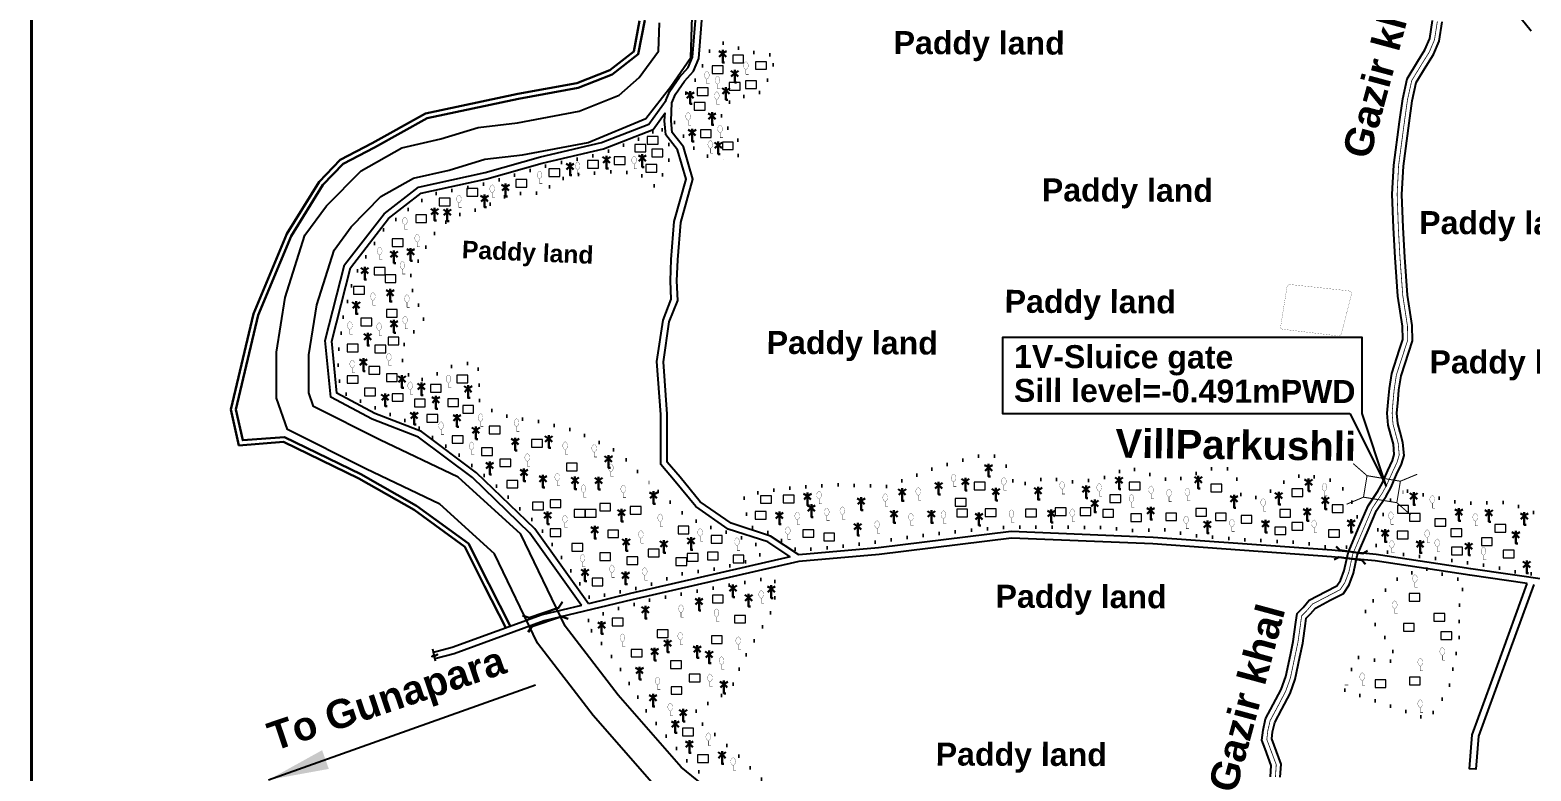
# Model space of a CAD drawing. Header units: millimetres. Extents: x 103 to 33048, y -150542 to -48.
# Drawn here: x 28822 to 30684, y -84038 to -83119 of the extents above; entities that cross this region are included whole.
import ezdxf

# ---------------------------------------------------------------- set-up
doc = ezdxf.new("R2010")
doc.units = ezdxf.units.MM
doc.header["$MEASUREMENT"] = 0
for name, pattern in [('CENTERX2', [4, 2.5, -0.5, 0.5, -0.5]), ('DOT2', [0.125, 0, -0.125]), ('PHANTOM2', [1.25, 0.625, -0.125, 0.125, -0.125, 0.125, -0.125])]:
    doc.linetypes.add(name, pattern=pattern)
for name, color, linetype in [('boundary', 7, 'Continuous'), ('Earthen Emb', 42, 'Continuous'), ('Home Stead', 151, 'Continuous'), ('Khal', 4, 'Continuous'), ('TEXT', 5, 'Continuous'), ('Trees', 77, 'Continuous')]:
    doc.layers.add(name, color=color, linetype=linetype)
for name, color, linetype, lineweight in [('Bridge or Culvert', 7, 'Continuous', 25), ('Existing Str', 7, 'PHANTOM2', 35), ('HOUSE', 144, 'Continuous', 18), ('Pond or Ditch', 7, 'Continuous', 9), ('PUCCA ROAD', 1, 'Continuous', 30)]:
    doc.layers.add(name, color=color, linetype=linetype, lineweight=lineweight)
doc.styles.get("Standard").update_dxf_attribs({"font": 'arial.ttf'})
doc.styles.add('sum', font='arialbd.ttf')
doc.dimstyles.get("Standard").update_dxf_attribs({"dimtxt": 0.18, "dimasz": 0.18, "dimexe": 0.18, "dimexo": 0.0625, "dimgap": 0.09, "dimtad": 0, "dimtih": 1, "dimtoh": 1, "dimdec": 4, "dimzin": 0, "dimdsep": 46, "dimtxsty": 'Standard', "dimblk": 'DATUMBLANK', "dimcen": 0.09, "dimadec": 0, "dimazin": 0, "dimtfac": 1, "dimtdec": 4, "dimtofl": 0, "dimtmove": 0, "dimatfit": 3, "dimfxl": 1, "dimtolj": 1, "dimtzin": 0, "dimarcsym": 0})

# ---------------------------------------------------------------- blocks, each defined once
blk = doc.blocks.new('A$C7FEE66E4')
at = {"layer": 'Trees', "linetype": 'Continuous', "const_width": 0.000142}
blk.add_lwpolyline([(0, 0.00001, 0.606435), (0, 0.00493, 0.606435)], format="xyb", close=True, dxfattribs=at)
at = {"layer": 'Trees', "linetype": 'Continuous', "const_width": 0.000252}
for points in [[(0, 0.00001), (0, -0.00287)], [(0, -0.00287), (0.00172, -0.00287)]]:
    blk.add_lwpolyline(points, dxfattribs=at)
blk = doc.blocks.new('A$C01DB3217')
at = {"layer": 'Trees', "color": 1, "lineweight": 30}
blk.add_lwpolyline([(0, 0.0028), (0, -0.0071), (0.0015, -0.0071)], dxfattribs=at)
for centre, start, end in [((-0.012, -0.0154), 41.2491, 62.6782), ((0.012, -0.0154), 117.3218, 138.7509)]:
    blk.add_arc(centre, 0.0195, start, end, dxfattribs=at)
blk = doc.blocks.new('A$C3B865840')
at = {"layer": 'Bridge or Culvert', "color": 7, "linetype": 'Continuous', "lineweight": 30}
for points in [[(0, 43.6), (13.8, 33.1), (91.3, 33.3), (105, 44.2)], [(0.2, 0), (13.9, 10.6), (91.4, 10.9), (105.2, 0.2)]]:
    blk.add_lwpolyline(points, dxfattribs=at)
blk = doc.blocks.new('A$C3E516E70')
at = {"layer": 'Existing Str', "linetype": 'Continuous', "const_width": 1.25}
for points in [[(0.3, 51.6), (19.6, 39.6), (61.5, 39.6), (80.8, 51.6)], [(19.6, 12.6), (19.6, 39.6)], [(61.5, 12.6), (61.5, 39.6)], [(0.3, 0.5), (19.6, 12.6), (61.5, 12.6), (80.8, 0.5)]]:
    blk.add_lwpolyline(points, dxfattribs=at)
blk = doc.blocks.new('_DatumBlank')
at = {"color": 0, "linetype": 'ByBlock', "lineweight": -2}
for p, q in [((0, 0.577), (-1, 0)), ((0, -0.577), (0, 0.577)), ((-1, 0), (0, -0.577))]:
    blk.add_line(p, q, dxfattribs=at)

msp = doc.modelspace()

# ---------------------------------------------------------------- linework, layer by layer
at = {"layer": 'boundary', "color": 0, "const_width": 3.85}
msp.add_lwpolyline([(28824.3, -82121.1), (33046.2, -82121.1), (33046.2, -85130.6), (28824.3, -85130.6), (28824.3, -82121.1)], dxfattribs=at)
at = {"layer": 'Earthen Emb', "lineweight": 30}
for points in [[(29412.3, -83860.7), (29386.1, -83808.8), (29361.4, -83759.8), (29298.6, -83714.1), (29230, -83675), (29136.9, -83629.8), (29081.5, -83634.1), (29071.5, -83589.7), (29099.6, -83470.8), (29140.7, -83371.5), (29180.9, -83307.2), (29207, -83279.6), (29246.6, -83259.2), (29312.9, -83222.3), (29427.1, -83197.9), (29500.4, -83184.4), (29541.3, -83168.4), (29571, -83145.1), (29578.2, -83107.4)], [(29412.3, -83860.7), (29386.1, -83808.8), (29361.4, -83759.8), (29298.6, -83714.1), (29230, -83675), (29136.9, -83629.8), (29081.5, -83634.1), (29071.5, -83589.7), (29099.6, -83470.8), (29140.7, -83371.5), (29180.9, -83307.2), (29207, -83279.6), (29246.6, -83259.2), (29312.9, -83222.3), (29427.1, -83197.9), (29500.4, -83184.4), (29541.3, -83168.4), (29571, -83145.1), (29578.2, -83107.4)], [(29418, -83858.7), (29391.5, -83806.1), (29366.1, -83755.8), (29301.8, -83709.1), (29232.8, -83669.7), (29138.1, -83623.7), (29086.2, -83627.7), (29077.6, -83589.7), (29105.4, -83472.6), (29146.1, -83374.3), (29185.6, -83310.9), (29210.7, -83284.5), (29249.4, -83264.5), (29315, -83228), (29428.3, -83203.8), (29502, -83190.2), (29544.3, -83173.7), (29576.5, -83148.5), (29584.6, -83106.2)]]:
    msp.add_lwpolyline(points, dxfattribs=at)
at = {"layer": 'Home Stead', "color": 7, "linetype": 'DOT2', "lineweight": 50, "ltscale": 159.474072, "flags": 128}
for points in [[(29621.5, -83233.5), (29640.1, -83261.4), (29659.1, -83274.7), (29682.2, -83278.7), (29699.9, -83276.5), (29703, -83262.5), (29697.7, -83248.3), (29678, -83232.4), (29681, -83219.1), (29692.9, -83204.4), (29731.4, -83195.3), (29740.5, -83171), (29747.8, -83150.6), (29716.1, -83146.1), (29681, -83134.7), (29665.1, -83144.4), (29648.3, -83179.4), (29633.5, -83199.9), (29621.5, -83233.5)], [(29601.2, -83691.2), (29634.3, -83720.5), (29660.4, -83734.6), (29680.2, -83739.7), (29697.3, -83746), (29716.9, -83753.1), (29732.6, -83764), (29725.9, -83771.4), (29707.7, -83779.7), (29668.8, -83788.1), (29630.3, -83793.6), (29604.8, -83802.1), (29581.9, -83809.9), (29553.4, -83815.8), (29516.9, -83824), (29497.6, -83796.4), (29474.3, -83763.3), (29451.8, -83732.3), (29432, -83715), (29409.5, -83692.6), (29382.9, -83669.2), (29345.8, -83639.4), (29333.6, -83632.8), (29298.7, -83608.1), (29268.5, -83595.6), (29235.3, -83580.9), (29211.4, -83569.2), (29207, -83565.1), (29205, -83539.3), (29203.5, -83527.2), (29211.1, -83473.1), (29221.1, -83436.3), (29230.4, -83412.8), (29260.9, -83366.1), (29293.7, -83339.5), (29319, -83322.9), (29388.6, -83309.3), (29457.6, -83288.3), (29503.7, -83278.2), (29532.5, -83271.9), (29577.9, -83253.8), (29599.2, -83242.6), (29603.7, -83236.1), (29615.6, -83263.5), (29617.1, -83274.3), (29609, -83293.5), (29598.7, -83313.6), (29585.4, -83305.8), (29579.5, -83297.4), (29548.4, -83294), (29510.7, -83297), (29492, -83298.9), (29476.3, -83306.6), (29469.4, -83310.2), (29459.5, -83321.6), (29437.6, -83320.1), (29412, -83325), (29386, -83338.6), (29349.6, -83349.3), (29330.1, -83362.5), (29318.1, -83378.9), (29306.8, -83400.2), (29291.7, -83428.5), (29301.1, -83454.9), (29312.5, -83474.4), (29296.7, -83495.1), (29286.7, -83506.4), (29283.5, -83523.7), (29285.4, -83538.1), (29293.6, -83549.4), (29299.9, -83553.8), (29307.4, -83552.6), (29317.5, -83550.1), (29344.5, -83536.2), (29375.3, -83530.6), (29380.4, -83547.5), (29377.9, -83576.4), (29387.3, -83587.1), (29403.6, -83594.7), (29425, -83601.6), (29442, -83601.6), (29497, -83615.6), (29537.2, -83635.1), (29554.8, -83644.5), (29573.1, -83664), (29601.2, -83691.2)], [(30530.5, -83690.8), (30597.2, -83706), (30655.6, -83704.8), (30692.2, -83719.6), (30716.6, -83737.5), (30739.7, -83744), (30757.7, -83748.5), (30766.1, -83737.5), (30769.9, -83709.3), (30768.6, -83674), (30762.2, -83645.5), (30755.8, -83594.8), (30766.1, -83587.1), (30786.7, -83580), (30796.9, -83569.8), (30775.7, -83546.7), (30783.4, -83530.6), (30823.3, -83520.8), (30828.4, -83506.7), (30823.9, -83482.9), (30809.8, -83466.2), (30784.7, -83456.6), (30756.3, -83445.7), (30764.2, -83394.1), (30773.2, -83374.9), (30789.2, -83355), (30781.5, -83333.8), (30764.1, -83323.9), (30733.9, -83309.1), (30712.1, -83296.9), (30716.6, -83271.3), (30723.6, -83248.6), (30741.1, -83249.4), (30757.4, -83272.5), (30777.9, -83296.9), (30800.1, -83328.1), (30811, -83352.6), (30800.8, -83372.8), (30791.6, -83385.6), (30791.6, -83405), (30796.7, -83423.7), (30816.2, -83446.4), (30832.7, -83464.6), (30836.8, -83466.2), (30841.7, -83476.3), (30843.6, -83506.5), (30843.1, -83546.3), (30842.9, -83599.4), (30841.1, -83658.3), (30833.8, -83672.6), (30820.2, -83723.4), (30813.3, -83760.2), (30811.7, -83777), (30809.8, -83787.3), (30813.6, -83800.6), (30820, -83810.2), (30827.3, -83818.6), (30830.1, -83822.7), (30823.7, -83826.6), (30787.1, -83815.8), (30735.2, -83804), (30694, -83795), (30662.5, -83790.6), (30639, -83785), (30582.1, -83776.3), (30529.5, -83770), (30492.4, -83764.9), (30490.9, -83749.2), (30497.2, -83725.5), (30506.1, -83709.2), (30512.6, -83695.5), (30530.5, -83690.8)], [(30454.8, -83760.5), (30460.6, -83741.6), (30468.8, -83720.4), (30465, -83710.4), (30453, -83691), (30442.1, -83678.8), (30401.2, -83670), (30379.4, -83678.4), (30352, -83696.5), (30334.3, -83700.3), (30322.1, -83694), (30318.3, -83673.8), (30314.1, -83663.7), (30289.3, -83662.4), (30238.2, -83678.6), (30184.4, -83661.8), (30152.1, -83675.2), (30119.1, -83679.9), (30082.7, -83674.5), (30043.7, -83684.6), (30033.6, -83661.1), (30022.2, -83647.6), (29995.3, -83647.6), (29944.5, -83662.1), (29885.6, -83685.1), (29859.2, -83684.2), (29822.2, -83683.1), (29768.4, -83686.8), (29732.5, -83691), (29707.5, -83697.7), (29710.9, -83720.3), (29711.8, -83729.5), (29713.4, -83734), (29725.5, -83739.1), (29742, -83743.6), (29763.9, -83758.8), (29774.3, -83764.6), (29838.3, -83758.5), (29914.2, -83747.9), (29970.8, -83741.1), (30031.2, -83735.8), (30066.6, -83735.5), (30157.6, -83736), (30192.9, -83740.2), (30226.8, -83738.1), (30263.6, -83745.9), (30323.5, -83751), (30404.4, -83755.2), (30420.5, -83759.9), (30454.8, -83760.5)], [(30452.6, -83937.7), (30556.2, -83974), (30581.6, -83936.8), (30594.3, -83875.1), (30595.2, -83825.2), (30601.8, -83802.9), (30549.2, -83786.2), (30516.1, -83801), (30498.9, -83818.3), (30475.9, -83836.8), (30509.7, -83882.1), (30516.1, -83902.6), (30484.2, -83900), (30466.3, -83896.8), (30452.6, -83937.7)], [(29518.7, -83864.3), (29549.4, -83903.9), (29587.6, -83965.2), (29634.4, -84023.5), (29671.4, -84057.6), (29703.1, -84081.1), (29743.1, -84116.6), (29750.8, -84109.8), (29752.2, -84087.2), (29750.5, -84069.9), (29698.3, -84016.7), (29668.9, -83990.7), (29648.2, -83973.4), (29648.2, -83959.6), (29672.4, -83951), (29693.1, -83932.8), (29707, -83900), (29745.9, -83832.3), (29746.1, -83800.7), (29728.4, -83800.7), (29650.5, -83814.7), (29595.7, -83825), (29547.6, -83837.8), (29523.8, -83846.3), (29508.6, -83854.9), (29518.7, -83864.3)]]:
    msp.add_lwpolyline(points, dxfattribs=at)
at = {"layer": 'HOUSE'}
for points in [[(29693.8, -83159.2), (29707.3, -83159.2), (29707.3, -83149.8), (29693.8, -83149.8), (29693.8, -83159.2)], [(29668.3, -83172.4), (29681.8, -83172.4), (29681.8, -83162.9), (29668.3, -83162.9), (29668.3, -83172.4)], [(29722.1, -83167.3), (29735.6, -83167.3), (29735.6, -83157.9), (29722.1, -83157.9), (29722.1, -83167.3)], [(29649.7, -83199.8), (29663.2, -83199.8), (29663.2, -83190.3), (29649.7, -83190.3), (29649.7, -83199.8)], [(29689.5, -83193.2), (29703, -83193.2), (29703, -83183.8), (29689.5, -83183.8), (29689.5, -83193.2)], [(29709.7, -83191.2), (29723.2, -83191.2), (29723.2, -83181.7), (29709.7, -83181.7), (29709.7, -83191.2)], [(29646.1, -83218.1), (29659.6, -83218.1), (29659.6, -83208.6), (29646.1, -83208.6), (29646.1, -83218.1)], [(29653.6, -83252.1), (29667.1, -83252.1), (29667.1, -83242.6), (29653.6, -83242.6), (29653.6, -83252.1)], [(29572.3, -83269.9), (29585.8, -83269.9), (29585.8, -83260.5), (29572.3, -83260.5), (29572.3, -83269.9)], [(29587.8, -83260.1), (29601.3, -83260.1), (29601.3, -83250.7), (29587.8, -83250.7), (29587.8, -83260.1)], [(29593.4, -83275.9), (29606.9, -83275.9), (29606.9, -83266.4), (29593.4, -83266.4), (29593.4, -83275.9)], [(29680.9, -83267), (29694.4, -83267), (29694.4, -83257.6), (29680.9, -83257.6), (29680.9, -83267)], [(29513.6, -83289.9), (29527.1, -83289.9), (29527.1, -83280.4), (29513.6, -83280.4), (29513.6, -83289.9)], [(29546.7, -83285.4), (29560.2, -83285.4), (29560.2, -83275.9), (29546.7, -83275.9), (29546.7, -83285.4)], [(29586, -83294.9), (29599.5, -83294.9), (29599.5, -83285.5), (29586, -83285.5), (29586, -83294.9)], [(29424.8, -83313.7), (29438.3, -83313.7), (29438.3, -83304.3), (29424.8, -83304.3), (29424.8, -83313.7)], [(29465.7, -83300.3), (29479.2, -83300.3), (29479.2, -83290.8), (29465.7, -83290.8), (29465.7, -83300.3)], [(29364.1, -83324.7), (29377.6, -83324.7), (29377.6, -83315.3), (29364.1, -83315.3), (29364.1, -83324.7)], [(29329.8, -83336.8), (29343.3, -83336.8), (29343.3, -83327.4), (29329.8, -83327.4), (29329.8, -83336.8)], [(29300.7, -83357.5), (29314.2, -83357.5), (29314.2, -83348.1), (29300.7, -83348.1), (29300.7, -83357.5)], [(29271.5, -83387.3), (29285, -83387.3), (29285, -83377.9), (29271.5, -83377.9), (29271.5, -83387.3)], [(29249.1, -83422.6), (29262.6, -83422.6), (29262.6, -83413.2), (29249.1, -83413.2), (29249.1, -83422.6)], [(29262.6, -83432.1), (29276.1, -83432.1), (29276.1, -83422.6), (29262.6, -83422.6), (29262.6, -83432.1)], [(29223.7, -83446.4), (29237.2, -83446.4), (29237.2, -83437), (29223.7, -83437), (29223.7, -83446.4)], [(29264.3, -83474.9), (29277.8, -83474.9), (29277.8, -83465.5), (29264.3, -83465.5), (29264.3, -83474.9)], [(29232.6, -83485.9), (29246.1, -83485.9), (29246.1, -83476.4), (29232.6, -83476.4), (29232.6, -83485.9)], [(29215.7, -83518), (29229.2, -83518), (29229.2, -83508.5), (29215.7, -83508.5), (29215.7, -83518)], [(29249.9, -83519.3), (29263.4, -83519.3), (29263.4, -83509.8), (29249.9, -83509.8), (29249.9, -83519.3)], [(29266.4, -83509.1), (29279.9, -83509.1), (29279.9, -83499.7), (29266.4, -83499.7), (29266.4, -83509.1)], [(29215.7, -83557), (29229.2, -83557), (29229.2, -83547.6), (29215.7, -83547.6), (29215.7, -83557)], [(29242.7, -83545.6), (29256.2, -83545.6), (29256.2, -83536.2), (29242.7, -83536.2), (29242.7, -83545.6)], [(29264.3, -83554.9), (29277.8, -83554.9), (29277.8, -83545.4), (29264.3, -83545.4), (29264.3, -83554.9)], [(29351.8, -83556.6), (29365.3, -83556.6), (29365.3, -83547.1), (29351.8, -83547.1), (29351.8, -83556.6)], [(29237.2, -83572.6), (29250.7, -83572.6), (29250.7, -83563.2), (29237.2, -83563.2), (29237.2, -83572.6)], [(29318.8, -83568), (29332.3, -83568), (29332.3, -83558.5), (29318.8, -83558.5), (29318.8, -83568)], [(29271.5, -83579.4), (29285, -83579.4), (29285, -83569.9), (29271.5, -83569.9), (29271.5, -83579.4)], [(29299, -83586.2), (29312.5, -83586.2), (29312.5, -83576.7), (29299, -83576.7), (29299, -83586.2)], [(29340.4, -83585.7), (29353.9, -83585.7), (29353.9, -83576.3), (29340.4, -83576.3), (29340.4, -83585.7)], [(29359, -83594.2), (29372.5, -83594.2), (29372.5, -83584.7), (29359, -83584.7), (29359, -83594.2)], [(29314.6, -83605.2), (29328.1, -83605.2), (29328.1, -83595.7), (29314.6, -83595.7), (29314.6, -83605.2)], [(29345.9, -83631.5), (29359.4, -83631.5), (29359.4, -83622.1), (29345.9, -83622.1), (29345.9, -83631.5)], [(29391.8, -83619.7), (29405.3, -83619.7), (29405.3, -83610.3), (29391.8, -83610.3), (29391.8, -83619.7)], [(29382.3, -83646.7), (29395.8, -83646.7), (29395.8, -83637.2), (29382.3, -83637.2), (29382.3, -83646.7)], [(29444.4, -83636.3), (29457.9, -83636.3), (29457.9, -83626.8), (29444.4, -83626.8), (29444.4, -83636.3)], [(29405.1, -83660.4), (29418.6, -83660.4), (29418.6, -83651), (29405.1, -83651), (29405.1, -83660.4)], [(29487.5, -83665.6), (29501, -83665.6), (29501, -83656.2), (29487.5, -83656.2), (29487.5, -83665.6)], [(29413.6, -83686.9), (29427.1, -83686.9), (29427.1, -83677.5), (29413.6, -83677.5), (29413.6, -83686.9)], [(29728.3, -83705.9), (29741.8, -83705.9), (29741.8, -83696.5), (29728.3, -83696.5), (29728.3, -83705.9)], [(29756.4, -83705.5), (29769.9, -83705.5), (29769.9, -83696), (29756.4, -83696), (29756.4, -83705.5)], [(29993.1, -83689.1), (30006.6, -83689.1), (30006.6, -83679.6), (29993.1, -83679.6), (29993.1, -83689.1)], [(30161.5, -83705), (30175, -83705), (30175, -83695.6), (30161.5, -83695.6), (30161.5, -83705)], [(30185.5, -83689.1), (30199, -83689.1), (30199, -83679.6), (30185.5, -83679.6), (30185.5, -83689.1)], [(30286.6, -83691.8), (30300.1, -83691.8), (30300.1, -83682.4), (30286.6, -83682.4), (30286.6, -83691.8)], [(30387, -83697.5), (30400.5, -83697.5), (30400.5, -83688), (30387, -83688), (30387, -83697.5)], [(29445.4, -83714.1), (29458.9, -83714.1), (29458.9, -83704.6), (29445.4, -83704.6), (29445.4, -83714.1)], [(29467.2, -83711.2), (29480.7, -83711.2), (29480.7, -83701.8), (29467.2, -83701.8), (29467.2, -83711.2)], [(29497.3, -83723.1), (29510.8, -83723.1), (29510.8, -83713.6), (29497.3, -83713.6), (29497.3, -83723.1)], [(29510.8, -83723.1), (29524.3, -83723.1), (29524.3, -83713.6), (29510.8, -83713.6), (29510.8, -83723.1)], [(29528.8, -83715.5), (29542.3, -83715.5), (29542.3, -83706), (29528.8, -83706), (29528.8, -83715.5)], [(29566.7, -83719.3), (29580.2, -83719.3), (29580.2, -83709.8), (29566.7, -83709.8), (29566.7, -83719.3)], [(29969.7, -83709.7), (29983.2, -83709.7), (29983.2, -83700.2), (29969.7, -83700.2), (29969.7, -83709.7)], [(29971.5, -83722.8), (29985, -83722.8), (29985, -83713.4), (29971.5, -83713.4), (29971.5, -83722.8)], [(30006.7, -83722.4), (30020.2, -83722.4), (30020.2, -83712.9), (30006.7, -83712.9), (30006.7, -83722.4)], [(30056.9, -83722.8), (30070.4, -83722.8), (30070.4, -83713.4), (30056.9, -83713.4), (30056.9, -83722.8)], [(30093.5, -83721), (30107, -83721), (30107, -83711.5), (30093.5, -83711.5), (30093.5, -83721)], [(30124.4, -83721), (30137.9, -83721), (30137.9, -83711.5), (30124.4, -83711.5), (30124.4, -83721)], [(30152.6, -83723.3), (30166.1, -83723.3), (30166.1, -83713.8), (30152.6, -83713.8), (30152.6, -83723.3)], [(30267.8, -83721.9), (30281.3, -83721.9), (30281.3, -83712.4), (30267.8, -83712.4), (30267.8, -83721.9)], [(30372, -83723.3), (30385.5, -83723.3), (30385.5, -83713.8), (30372, -83713.8), (30372, -83723.3)], [(30437.2, -83717.2), (30450.7, -83717.2), (30450.7, -83707.7), (30437.2, -83707.7), (30437.2, -83717.2)], [(30518, -83718.2), (30531.5, -83718.2), (30531.5, -83708.8), (30518, -83708.8), (30518, -83718.2)], [(29626, -83743.8), (29639.5, -83743.8), (29639.5, -83734.4), (29626, -83734.4), (29626, -83743.8)], [(29721.7, -83725.6), (29735.2, -83725.6), (29735.2, -83716.2), (29721.7, -83716.2), (29721.7, -83725.6)], [(30187.3, -83728.5), (30200.8, -83728.5), (30200.8, -83719), (30187.3, -83719), (30187.3, -83728.5)], [(30230.7, -83727.5), (30244.2, -83727.5), (30244.2, -83718), (30230.7, -83718), (30230.7, -83727.5)], [(30292.2, -83727.5), (30305.7, -83727.5), (30305.7, -83718), (30292.2, -83718), (30292.2, -83727.5)], [(30324.1, -83730.8), (30337.6, -83730.8), (30337.6, -83721.3), (30324.1, -83721.3), (30324.1, -83730.8)], [(30387, -83739.2), (30400.5, -83739.2), (30400.5, -83729.8), (30387, -83729.8), (30387, -83739.2)], [(30532.8, -83728.2), (30546.3, -83728.2), (30546.3, -83718.7), (30532.8, -83718.7), (30532.8, -83728.2)], [(30564.4, -83734.5), (30577.9, -83734.5), (30577.9, -83725.1), (30564.4, -83725.1), (30564.4, -83734.5)], [(30638.8, -83741.7), (30652.3, -83741.7), (30652.3, -83732.2), (30638.8, -83732.2), (30638.8, -83741.7)], [(29467.2, -83747.2), (29480.7, -83747.2), (29480.7, -83737.8), (29467.2, -83737.8), (29467.2, -83747.2)], [(29538.8, -83748.6), (29552.3, -83748.6), (29552.3, -83739.2), (29538.8, -83739.2), (29538.8, -83748.6)], [(29667.1, -83755.5), (29680.6, -83755.5), (29680.6, -83746), (29667.1, -83746), (29667.1, -83755.5)], [(29780.8, -83748.1), (29794.3, -83748.1), (29794.3, -83738.7), (29780.8, -83738.7), (29780.8, -83748.1)], [(29806.6, -83752.4), (29820.1, -83752.4), (29820.1, -83742.9), (29806.6, -83742.9), (29806.6, -83752.4)], [(30365.9, -83744.8), (30379.4, -83744.8), (30379.4, -83735.4), (30365.9, -83735.4), (30365.9, -83744.8)], [(30432.5, -83748.1), (30446, -83748.1), (30446, -83738.7), (30432.5, -83738.7), (30432.5, -83748.1)], [(30517.6, -83750), (30531.1, -83750), (30531.1, -83740.6), (30517.6, -83740.6), (30517.6, -83750)], [(30584.3, -83747.3), (30597.8, -83747.3), (30597.8, -83737.8), (30584.3, -83737.8), (30584.3, -83747.3)], [(30622.1, -83758.4), (30635.6, -83758.4), (30635.6, -83748.9), (30622.1, -83748.9), (30622.1, -83758.4)], [(29494.2, -83765.2), (29507.7, -83765.2), (29507.7, -83755.7), (29494.2, -83755.7), (29494.2, -83765.2)], [(29528.8, -83777), (29542.3, -83777), (29542.3, -83767.6), (29528.8, -83767.6), (29528.8, -83777)], [(29589, -83772.3), (29602.5, -83772.3), (29602.5, -83762.8), (29589, -83762.8), (29589, -83772.3)], [(29637.3, -83777.9), (29650.8, -83777.9), (29650.8, -83768.4), (29637.3, -83768.4), (29637.3, -83777.9)], [(29662.3, -83776), (29675.8, -83776), (29675.8, -83766.6), (29662.3, -83766.6), (29662.3, -83776)], [(29694.2, -83779.7), (29707.7, -83779.7), (29707.7, -83770.3), (29694.2, -83770.3), (29694.2, -83779.7)], [(30585.1, -83769.9), (30598.6, -83769.9), (30598.6, -83760.5), (30585.1, -83760.5), (30585.1, -83769.9)], [(30649.2, -83773.5), (30662.7, -83773.5), (30662.7, -83764), (30649.2, -83764), (30649.2, -83773.5)], [(29562.4, -83781.8), (29575.9, -83781.8), (29575.9, -83772.3), (29562.4, -83772.3), (29562.4, -83781.8)], [(29623.2, -83783.3), (29636.7, -83783.3), (29636.7, -83773.8), (29623.2, -83773.8), (29623.2, -83783.3)], [(29519.3, -83808.3), (29532.8, -83808.3), (29532.8, -83798.8), (29519.3, -83798.8), (29519.3, -83808.3)], [(29668.5, -83829.5), (29682, -83829.5), (29682, -83820.1), (29668.5, -83820.1), (29668.5, -83829.5)], [(30532.4, -83827.4), (30545.9, -83827.4), (30545.9, -83817.9), (30532.4, -83817.9), (30532.4, -83827.4)], [(29695.9, -83854.5), (29709.4, -83854.5), (29709.4, -83845), (29695.9, -83845), (29695.9, -83854.5)], [(30563.1, -83852.2), (30576.6, -83852.2), (30576.6, -83842.7), (30563.1, -83842.7), (30563.1, -83852.2)], [(29544.2, -83858), (29557.7, -83858), (29557.7, -83848.6), (29544.2, -83848.6), (29544.2, -83858)], [(29600.1, -83872.3), (29613.6, -83872.3), (29613.6, -83862.9), (29600.1, -83862.9), (29600.1, -83872.3)], [(30525.3, -83864.8), (30538.8, -83864.8), (30538.8, -83855.3), (30525.3, -83855.3), (30525.3, -83864.8)], [(29667.3, -83880), (29680.8, -83880), (29680.8, -83870.6), (29667.3, -83870.6), (29667.3, -83880)], [(30571.8, -83875), (30585.3, -83875), (30585.3, -83865.6), (30571.8, -83865.6), (30571.8, -83875)], [(29568, -83896.7), (29581.5, -83896.7), (29581.5, -83887.2), (29568, -83887.2), (29568, -83896.7)], [(29616.7, -83910.9), (29630.2, -83910.9), (29630.2, -83901.5), (29616.7, -83901.5), (29616.7, -83910.9)], [(29639.9, -83927.6), (29653.4, -83927.6), (29653.4, -83918.1), (29639.9, -83918.1), (29639.9, -83927.6)], [(29617.3, -83943), (29630.8, -83943), (29630.8, -83933.6), (29617.3, -83933.6), (29617.3, -83943)], [(30490.2, -83934.5), (30503.7, -83934.5), (30503.7, -83925), (30490.2, -83925), (30490.2, -83934.5)], [(30532.8, -83931.3), (30546.3, -83931.3), (30546.3, -83921.9), (30532.8, -83921.9), (30532.8, -83931.3)], [(29631.6, -83994.4), (29645.1, -83994.4), (29645.1, -83985), (29631.6, -83985), (29631.6, -83994.4)], [(29650, -84027.7), (29663.5, -84027.7), (29663.5, -84018.3), (29650, -84018.3), (29650, -84027.7)]]:
    msp.add_lwpolyline(points, dxfattribs=at)
at = {"layer": 'Khal', "color": 4, "linetype": 'Continuous'}
for points in [[(29602.1, -84062.3), (29520.5, -83969.4), (29451.8, -83879.4), (29398.3, -83768.5), (29330.5, -83707.1), (29238.7, -83663), (29141.5, -83614.2), (29128, -83575.6), (29128, -83518.6), (29138.9, -83450.4), (29163.3, -83373.3), (29190.1, -83336.9), (29232.9, -83293.3), (29283.3, -83264.7), (29332, -83253.8), (29378.2, -83239.6), (29426.9, -83233.7), (29503.2, -83219.4), (29552.8, -83199.3), (29577.6, -83177.7), (29601.5, -83144.8), (29603, -83109.6)], [(29762.3, -84141.4), (29630, -84033.4), (29551.5, -83944), (29486, -83858.3), (29431, -83744.1), (29353.1, -83673.5), (29256.3, -83627.1), (29173.9, -83585.7), (29168, -83568.9), (29168, -83521.8), (29178, -83459.7), (29199.4, -83391.7), (29220.6, -83362.9), (29257.5, -83325.3), (29297.8, -83302.5), (29342.3, -83292.5), (29386.5, -83278.9), (29432.9, -83273.3), (29514.6, -83258), (29585.9, -83228.4), (29616.8, -83188.6), (29641.9, -83152.7), (29643.4, -83102.4)]]:
    msp.add_lwpolyline(points, dxfattribs=at)
at = {"layer": 'Khal', "color": 3, "lineweight": 25, "ltscale": 0.1}
for points in [[(30360.7, -84045.3), (30361.6, -84031.2), (30353.9, -84010.5), (30349.9, -83999.8), (30351.3, -83987.4), (30354.5, -83973.5), (30364, -83955.8), (30373.8, -83937), (30379.5, -83920.9), (30385.2, -83894.1), (30388.7, -83877.3), (30392, -83853.6), (30393.5, -83842.8), (30401.2, -83835.1), (30408.7, -83826.3), (30429.1, -83815.6), (30442.9, -83808.5), (30447.4, -83801.8), (30452.1, -83789.4), (30456.7, -83767.3), (30470.6, -83734.7), (30481.5, -83709.2), (30493.7, -83690.8), (30498.9, -83681.5), (30506.1, -83665.4), (30511.9, -83652.9), (30514.1, -83645.3), (30512.9, -83632.5), (30509.8, -83620.9), (30506.6, -83608.9), (30505.3, -83594.1), (30506.9, -83576), (30508, -83563.6), (30510.9, -83545), (30520.7, -83514.9), (30524.7, -83502.6), (30524.4, -83486.3), (30518.6, -83448.9), (30515.1, -83401.1), (30513.1, -83364.3), (30511.6, -83322.5), (30513.4, -83286.3), (30520.6, -83232.6), (30524.5, -83204.1), (30530.1, -83179.1), (30543.4, -83157.2), (30552, -83143.3), (30558.1, -83129.2), (30561.5, -83106.9)], [(30372.7, -84046), (30373.8, -84029.5), (30365.1, -84006.3), (30362.1, -83998.3), (30363.1, -83989.4), (30365.8, -83977.8), (30374.6, -83961.4), (30384.8, -83941.8), (30391.1, -83924.2), (30396.9, -83896.6), (30400.6, -83879.4), (30403.9, -83855.2), (30404.9, -83848.4), (30410, -83843.3), (30416.3, -83835.9), (30434.7, -83826.3), (30451.1, -83817.7), (30458.1, -83807.3), (30463.6, -83792.8), (30468.2, -83770.9), (30481.6, -83739.4), (30492.1, -83714.9), (30503.9, -83697.1), (30509.6, -83686.9), (30517, -83670.4), (30523.2, -83657.2), (30526.3, -83646.5), (30524.8, -83630.4), (30521.4, -83617.8), (30518.5, -83606.8), (30517.4, -83594.1), (30518.8, -83577.1), (30519.9, -83565), (30522.6, -83547.8), (30532.1, -83518.6), (30536.8, -83504.4), (30536.4, -83485.3), (30530.5, -83447.5), (30527.1, -83400.4), (30525.1, -83363.7), (30523.6, -83322.6), (30525.4, -83287.4), (30532.5, -83234.2), (30536.3, -83206.3), (30541.4, -83183.6), (30553.6, -83163.5), (30562.7, -83148.9), (30569.7, -83132.5), (30573.4, -83108.6)]]:
    msp.add_lwpolyline(points, dxfattribs=at)
at = {"layer": 'Khal', "color": 7, "linetype": 'CENTERX2', "lineweight": 30, "ltscale": 5, "const_width": 0.938}
msp.add_lwpolyline([(30366.7, -84045.7), (30367.7, -84030.4), (30359.5, -84008.4), (30356, -83999), (30357.2, -83988.4), (30360.1, -83975.7), (30369.3, -83958.6), (30379.3, -83939.4), (30385.3, -83922.6), (30391, -83895.4), (30394.6, -83878.4), (30398, -83854.4), (30399.2, -83845.6), (30405.6, -83839.2), (30412.5, -83831.1), (30431.9, -83821), (30447, -83813.1), (30452.7, -83804.5), (30457.8, -83791.1), (30462.5, -83769.1), (30476.1, -83737.1), (30486.8, -83712), (30498.8, -83693.9), (30504.2, -83684.2), (30511.5, -83667.9), (30517.5, -83655.1), (30520.2, -83645.9), (30518.9, -83631.5), (30515.6, -83619.3), (30512.5, -83607.8), (30511.4, -83594.1), (30512.8, -83576.5), (30514, -83564.3), (30516.7, -83546.4), (30526.4, -83516.7), (30530.7, -83503.5), (30530.4, -83485.8), (30524.6, -83448.2), (30521.1, -83400.8), (30519.1, -83364), (30517.6, -83322.5), (30519.4, -83286.8), (30526.5, -83233.4), (30530.4, -83205.2), (30535.7, -83181.4), (30548.5, -83160.3), (30557.4, -83146.1), (30563.9, -83130.9), (30567.5, -83107.7)], dxfattribs=at)
at = {"layer": 'Pond or Ditch', "color": 4, "const_width": 0.21}
msp.add_lwpolyline([(30385.3, -83434.5), (30456.9, -83442.2, -0.226605), (30461.4, -83445), (30448.6, -83495.1, -0.458704), (30442.8, -83498), (30375.4, -83489.9, -0.321987), (30373, -83487.7), (30381, -83437.5, -0.41661), (30385.3, -83434.5, 1.549373)], format="xyb", dxfattribs=at)
at = {"layer": 'PUCCA ROAD', "lineweight": 25}
for points in [[(30684, -83120.1), (30671.3, -83104.7), (30659.8, -83084.6), (30646.7, -83061.6), (30635.5, -83023.6), (30626.5, -82977.7), (30616.8, -82933.6), (30588.8, -82876.7), (30568.4, -82828), (30543.5, -82784.1), (30525.9, -82746.5), (30510.7, -82726.5), (30486.5, -82695.9), (30466.6, -82657), (30447.4, -82615.6), (30444.4, -82572.6), (30444.3, -82543.5), (30436.5, -82525.4), (30406.2, -82513.6), (30380.6, -82500.1), (30347.2, -82481.9), (30287.6, -82459.9), (30226.9, -82446.1)], [(29775.7, -83770), (29740.6, -83746.6), (29691.8, -83730.6), (29653.4, -83704.1), (29628.4, -83673.5), (29612.4, -83655), (29612.4, -83595.4), (29607.7, -83530.4), (29615.1, -83480.7), (29625.5, -83454.1), (29624.5, -83429.9), (29625.5, -83403.9), (29629.2, -83357.5), (29644.4, -83303.9), (29632.6, -83263.6), (29618.5, -83245.7), (29617.3, -83231.3), (29618.3, -83209), (29622.7, -83198.3), (29633.9, -83182.1), (29645.2, -83169.6), (29651.7, -83154.1), (29656.4, -83096.2)], [(29610.8, -83206.2), (29615.7, -83194.5), (29627.6, -83177.1), (29638.3, -83165.2), (29643.8, -83152.2), (29648.4, -83096.9)], [(29506.3, -83832.6), (29442.3, -83742.9), (29370.9, -83674.1), (29304, -83623.9), (29246.5, -83601.7), (29195.4, -83574.4), (29188.4, -83504), (29212.4, -83410.2), (29261.4, -83346.7), (29303.9, -83313.7), (29386.8, -83295.5), (29455.3, -83276.1), (29531.1, -83258.4), (29589.8, -83235.3), (29611.1, -83205.8)], [(29514.7, -83830.6), (29448.4, -83737.6), (29376.1, -83668), (29307.9, -83616.8), (29249.9, -83594.4), (29203, -83569.3), (29196.5, -83504.6), (29219.8, -83413.8), (29267.1, -83352.4), (29307.4, -83321.1), (29388.8, -83303.3), (29457.3, -83283.8), (29533.5, -83266), (29594.9, -83241.9), (29609.8, -83221.3)], [(29764.8, -83772.3), (29737.1, -83753.8), (29688.2, -83737.9), (29647.9, -83710), (29622.2, -83678.7), (29604.4, -83657.9), (29604.4, -83595.6), (29599.6, -83530.1), (29607.3, -83478.6), (29617.5, -83452.7), (29616.5, -83430), (29617.5, -83403.5), (29621.3, -83356.1), (29636, -83303.9), (29625.3, -83267.3), (29610.7, -83248.8), (29609.3, -83231.5), (29609.8, -83221.3)], [(30678.8, -83805.4), (30607.9, -83795.1), (30490.5, -83777.3), (30436.2, -83772.2), (30214.6, -83756.3), (30039.4, -83749.1), (29875.5, -83769.4), (29775.6, -83778), (29568.6, -83825.9), (29460, -83852), (29348.2, -83892.6), (29324.3, -83899)], [(30842.6, -83827.1), (30823.2, -83832.4), (30767.7, -83815), (30706.6, -83801.3), (30609.1, -83787.2), (30491.5, -83769.4), (30436.8, -83764.3), (30215.1, -83748.3), (30039, -83741), (29874.7, -83761.4), (29775.7, -83770)], [(29764.8, -83772.3), (29566.8, -83818.1), (29514.7, -83830.6)], [(30686.9, -83806.6), (30649.5, -83909.8), (30618.6, -83995.1), (30615.2, -84036), (30607.2, -84035.4), (30610.7, -83993.4), (30641.9, -83907.1), (30678.8, -83805.4)], [(29506.3, -83832.6), (29457.6, -83844.3), (29345.8, -83884.9), (29322.5, -83891.1)], [(29321.4, -83886.5), (29323.2, -83894), (29320.5, -83895.9), (29327.8, -83893.8), (29323.6, -83896.2), (29324.9, -83901.5)]]:
    msp.add_lwpolyline(points, dxfattribs=at)
at = {"layer": 'TEXT', "color": 7}
msp.add_lwpolyline([(30458.8, -83594.5), (30504.2, -83684.2), (30474.4, -83594.5), (30474.4, -83500.3), (30028.2, -83500.3), (30028.2, -83594.5)], close=True, dxfattribs=at)

# ---------------------------------------------------------------- block references
at = {"layer": 'Khal', "lineweight": 25, "ltscale": 0.1, "rotation": 350.624622484146}
msp.add_blockref('A$C3E516E70', (30454.5, -83707.6), dxfattribs=at)
at = {"layer": 'Khal', "lineweight": 25, "ltscale": 0.1}
for p, xscale, yscale, zscale, rotation in [((30439.5, -83775.8), 0.3749999999996955, 0.375, 0.375, 351.850518055572), ((29439.8, -83865.9), 0.5000000000000577, 0.4999999999994884, 0.5, 18.40111453147086)]:
    msp.add_blockref('A$C3B865840', p, dxfattribs=dict(at, xscale=xscale, yscale=yscale, zscale=zscale, rotation=rotation))
at = {"layer": 'Trees', "ltscale": 0.1, "xscale": 1593.716513738735, "yscale": 1593.716513738735, "zscale": 1593.716513738727}
for p in [(29681.3, -83147.8), (29696.2, -83172.4), (29641, -83199.1), (29685.3, -83193.9), (29668.1, -83225.1), (29643.4, -83245.5), (29675.8, -83261.3), (29492, -83287.6), (29537.2, -83279.2), (29581.6, -83277.3), (29386, -83327.3), (29412, -83313.7), (29324.1, -83343.7), (29339.8, -83344.5), (29273.7, -83396.6), (29294.3, -83393.6), (29237.4, -83416.9), (29226.8, -83459.6), (29268.9, -83444.4), (29273.7, -83482.9), (29241.1, -83498.9), (29235.7, -83530.5), (29283.6, -83551.4), (29307.7, -83560.5), (29365.6, -83563.8), (29262.8, -83574.1), (29325.5, -83577.2), (29298.7, -83596.7), (29351.8, -83599.6), (29375.2, -83615), (29465.6, -83625.8), (29424, -83629), (29392.4, -83658.7), (29539.6, -83650.6), (30011, -83661.5), (29434.9, -83667.3), (29458.4, -83675.2), (29498.1, -83677.2), (29527.5, -83677.5), (29982.2, -83678.7), (30172.8, -83677.1), (30271, -83676.3), (30407.8, -83679.5), (29595.5, -83695.5), (29786.4, -83697.2), (29903.8, -83691.6), (29949.1, -83683.7), (30020, -83691.1), (30072.4, -83690), (30131.8, -83688.2), (30315.4, -83700.1), (30370.8, -83696.1), (30538.1, -83696.6), (29555.8, -83717.2), (29791.3, -83711.7), (29853, -83703), (29893.7, -83718.9), (29940.1, -83718.9), (30088.8, -83718.3), (30142.6, -83705.7), (30212, -83714.9), (30406, -83716.2), (30428.5, -83702), (30594.2, -83716.6), (30631.4, -83717.6), (29464.2, -83720.5), (29522.6, -83738.5), (29751.6, -83720.7), (29848.7, -83734.5), (29999.1, -83722), (30282.3, -83731.8), (30354.4, -83731), (30460.6, -83730.3), (30675.3, -83721.5), (29561.6, -83753.6), (29608.3, -83756.1), (29642, -83752.4), (30502.7, -83742.6), (30546.1, -83756.3), (30664.8, -83744.7), (30606.3, -83759), (29510.5, -83791.3), (30678.3, -83781.4), (29560.7, -83795.1), (29694, -83811.1), (29741.6, -83812.2), (29652, -83827.5), (29713.5, -83822.8), (29585.4, -83837.7), (29531.2, -83856.8), (29613, -83879.4), (29649.7, -83886.6), (29596.9, -83889.6), (29664.5, -83893.1), (29578.2, -83913.2), (29682.8, -83930.5), (29594.9, -83947), (29622.5, -83979.7), (29632.3, -83965.4), (29640, -84004.5), (29680.5, -84018)]:
    msp.add_blockref('A$C01DB3217', p, dxfattribs=at)
at = {"layer": 'Trees', "linetype": 'DOT2', "ltscale": 0.2, "xscale": 2021.017255074927, "yscale": 2021.017255074927, "zscale": 2021.017255074926}
for p in [(29661.6, -83179.6), (29674.8, -83185.8), (29710, -83167.8), (29673.9, -83205.1), (29638.5, -83230.8), (29678.1, -83246.4), (29666, -83265.6), (29501.4, -83292.1), (29571.5, -83285), (29454.2, -83303.5), (29354.2, -83333.3), (29395.5, -83320.6), (29287.2, -83360.7), (29302.5, -83381.9), (29255.9, -83397.9), (29284.2, -83415.6), (29247.6, -83454.3), (29289.8, -83457), (29287.5, -83483.5), (29219, -83490.3), (29255.3, -83491.8), (29222, -83538.1), (29267.4, -83529.5), (29341.3, -83556.5), (29293.8, -83565.1), (29381.1, -83604.6), (29425.7, -83610.8), (29332.1, -83614.6), (29369.9, -83639.7), (29486, -83639.5), (29522, -83642.7), (29439, -83654.1), (29542.6, -83666.9), (29476.2, -83678.4), (29967.6, -83679.5), (30029.9, -83683.7), (30102.2, -83688.6), (29508.7, -83692.9), (29558, -83693.2), (29800.8, -83700.8), (29882.9, -83703.8), (29923.8, -83696.2), (30148.2, -83691.3), (30188.2, -83704.9), (30212.5, -83694.3), (30234.7, -83698.1), (30257.5, -83697), (30427.5, -83690.9), (30561.2, -83706.1), (29810.3, -83721.7), (29829.7, -83720.2), (29955, -83725.1), (30039.4, -83724), (30114.8, -83722.8), (30351.5, -83709.9), (29485.7, -83730.6), (29603.8, -83729), (29773.8, -83726.6), (29872.7, -83737.3), (29914.7, -83728.1), (30256, -83731.6), (30312.7, -83735.4), (30414.6, -83736.5), (30509.9, -83726.3), (30614.5, -83728.2), (29579.9, -83749.6), (29653.4, -83747), (29699.1, -83758.5), (29762, -83744.9), (30510.9, -83761.7), (30554.8, -83748.7), (30567.3, -83760.1), (29507.6, -83779.1), (30624.7, -83770.4), (29543.9, -83792.4), (29584.6, -83795.6), (30539.7, -83804.3), (29729.1, -83824), (30514.6, -83836.9), (29629.6, -83841.6), (29673.6, -83846.9), (29557, -83877.9), (29628.7, -83875.7), (29700.6, -83881.5), (29679.9, -83906.3), (30546.3, -83908.1), (30573.6, -83894.8), (29665.5, -83927.6), (30474.3, -83926.2), (29600.5, -83931.4), (29616.3, -83963.9), (30546.3, -83959.6), (29663.5, -84000.8), (29694.2, -84031.4)]:
    msp.add_blockref('A$C7FEE66E4', p, dxfattribs=at)

# ---------------------------------------------------------------- texts
at = {"layer": 'TEXT', "color": 7, "attachment_point": 1, "style": 'sum'}
for s, insert, char_height, width, rotation in [('Gazir khal', (30449, -83271), 35.6, 689.056, 74.8747), ('Paddy land ', (29893.3, -83119.9), 28.477, 551.245, 359.7933), ('Paddy land ', (30077.1, -83302.7), 28.477, 551.245, 359.7933), ('Paddy land ', (30545, -83343.3), 28.477, 551.245, 359.7933), ('Paddy land ', (29358.5, -83379.9), 21.905, 424.034, 357.5063), ('Paddy land ', (30031, -83441), 28.477, 551.245, 359.7933), ('Paddy land ', (29735.9, -83492.1), 28.477, 551.245, 359.7933), ('1V-Sluice gate', (30042.6, -83509.4), 28.477, 626.2, 359.7933), ('Paddy land ', (30557.8, -83516.1), 28.477, 551.245, 359.7933), ('Sill level=-0.491mPWD', (30042.6, -83551.5), 28.477, 551.245, 359.7933), ('VillParkushli', (30168.5, -83613.7), 35.596, 689.056, 359.2281), ('Paddy land ', (30019.7, -83807), 28.477, 551.245, 359.7933), ('Gazir khal', (30282.9, -84057.7), 35.6, 689.056, 74.8747), ('To Gunapara ', (29113.4, -83980), 35.596, 689.056, 18.6412), ('Paddy land ', (29945.5, -84002.9), 28.477, 551.245, 359.7933)]:
    msp.add_mtext(s, dxfattribs=dict(at, insert=insert, char_height=char_height, width=width, rotation=rotation))

# ---------------------------------------------------------------- leaders
at = {"layer": 'TEXT', "color": 0, "lineweight": 25}
for points in [[(30761, -83782.2), (30620.2, -84422.6)], [(29118.1, -84049.2), (29449, -83931.1)]]:
    msp.add_leader(points, dimstyle='Standard', override={"dimscale": 0.5, "dimasz": 150, "dimgap": 0.09, "dimtad": 0}, dxfattribs=at)

doc.saveas('drawing.dxf')
